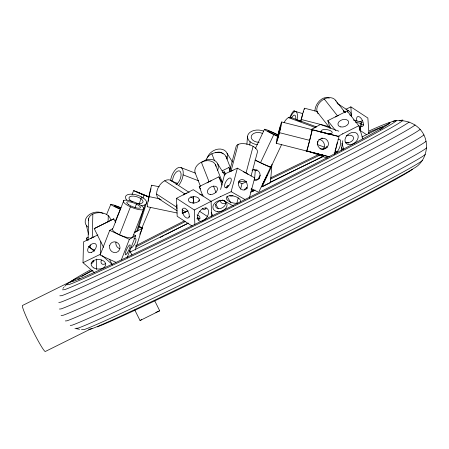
<?xml version="1.0" encoding="UTF-8"?>
<svg xmlns="http://www.w3.org/2000/svg" width="449" height="449" viewBox="0 0 449 449"><rect width="100%" height="100%" fill="white"/><g stroke="black" fill="none" stroke-linecap="round" stroke-linejoin="round"><path stroke-width="0.67" d="M94.279 272.543L83.009 262.682L83.508 241.871L97.904 234.911M88.077 240.26L88.593 218.758M90.17 247.702L90.238 244.924M92.27 237.633L92.842 214.055M96.445 269.479L96.698 259.079M100.834 241.719L100.531 254.201L83.009 262.682M108.114 221.885L108.265 215.643M246.883 144.432L247.545 136.249M249.79 145.134L250.065 141.727M253.719 189.949L253.606 191.313L250.991 189.113M254.594 179.039L255.251 170.856L253.741 169.582M271.937 164.216L270.455 182.631L262.631 186.661M317.785 141.166L317.241 144.505L324.431 147.154M341.212 150.404L342.789 140.728M88.588 329.201L91.018 329.044A184.623 4.187 -26.5 0 0 263.877 246.669A184.623 4.187 -26.5 0 0 417.957 165.535C426.415 157.981 428.896 145.061 423.895 134.891C418.339 123.621 404.942 118.631 393.004 121.32M328.629 156.712L305.982 150.948L306.942 151.027L312.369 129.688L339.017 136.474L334.438 154.473M359.492 128.094L360.676 123.441L361.967 122.24L353.312 120.012M359.935 130.221L361.967 122.24M220.594 189.512L224.702 174.044L237.381 168.151L254.673 177.916L249.318 198.093M229.383 171.888L236.112 146.542A11.006 5.124 14.9 0 1 247.938 144.309A11.006 5.124 14.9 0 1 257.423 152.059L251.053 176.07M231.044 171.097L238.122 144.415M220.352 196.701L231.134 191.689L237.381 168.151M236.814 203.313L238.239 197.936M240.563 189.192L241.989 183.809L246.428 181.75M246.03 173.033L253.113 146.357M139.173 204.244L141.502 196.915M136.625 231.42L145.094 204.766M146.615 202.634L138.146 229.282A11.006 4.877 17.6 0 1 134.896 232.021M135.25 250.014L142.103 228.457L138.477 226.504M133.016 236.853A11.006 2.935 21.3 0 1 120.848 235.422A11.006 2.935 21.3 0 1 112.901 228.53L109.724 230.376L100.099 255.088L115.921 262.311M113.154 227.879L123.817 200.518M119.541 234.855L130.451 206.843M135.026 207.713L136.547 203.801M121.241 260.145L129.351 239.334L135.699 235.641L133.864 234.799M132.528 237.487L143.439 209.475A11.006 2.935 21.3 0 0 131.473 201.158A11.006 2.935 21.3 0 0 125.973 204.357A11.006 2.935 21.3 0 0 143.439 209.475M127.084 257.754L135.699 235.641M106.559 214.577L110.824 204.374M115.247 221.363L120.046 209.879M132.051 194.468L133.656 190.629L134.122 190.786L144.281 194.911L142.945 198.11M139.302 226.683L141.935 227.896L150.477 207.432M139.762 234.288L142.412 227.935L139.241 226.61M255.346 148.653L264.495 129.278A11.006 0.819 25.3 0 1 277.634 134.644M260.504 162.723L273.789 134.599M274.491 134.649L275.08 133.398M259.011 191.639L270.444 167.443L271.735 166.248L262.064 186.717M271.089 166.848L281.719 144.348M62.989 288.359L63.865 287.349M64.746 286.344L66.059 284.829L68.882 284.644A184.623 4.187 -26.5 0 0 271.791 187.166A184.623 4.187 -26.5 0 0 388.638 123.009M66.615 284.458L71.61 281.096M103.562 247.371L94.211 228.614L113.704 218.859L115.747 222.603M113.872 218.848L94.211 228.614M69.46 282.651L74.478 279.435A184.623 4.187 -26.5 0 1 75.359 278.924M81.875 276.41L85.748 273.929A171.327 3.889 -26.5 0 1 91.338 270.747M380.011 129.553L382.778 127.78M134.745 309.911L140.043 320.541L141.682 319.587M154.72 300.774L159.709 310.781L140.043 320.541M311.376 129.402L320.507 124.463L338.799 131.203M134.189 232.739L142.103 228.457M337.934 136.417L342.806 133.785M192.11 226.066L177.175 216.283L176.496 198.312L193.272 189.663L211.081 201.326L211.653 216.53M182.563 213.499L187.957 210.721M176.496 198.312L194.305 209.975L211.081 201.326M255.251 170.856L257.058 169.93M86.887 240.131L86.382 238.127L88.195 237.212M330.071 127.92L327.809 120.674L347.139 110.937L358.785 125.737L362.899 138.904M342.576 133.909L358.785 125.737M222.132 170.856L228.889 167.499L230.197 169.767M222.423 172.669L224.264 171.754L225.735 174.1M202.976 196.174L199.21 186.599L218.871 176.839L222.322 182.726M210.912 201.393L220.74 196.51M92.965 270.494L22.45 305.5A25.688 1.97 63.6 0 0 32.407 329.88A25.688 1.97 63.6 0 0 45.366 351.466L92.034 328.298M130.036 252.097L188.462 223.091M197.257 218.725L198.514 218.102M250.654 192.217L255.054 190.034M261.335 186.919L322.904 156.353M361.855 137.018L389.496 123.301M345.932 109.247L350.865 106.868L367.86 118.02L368.915 133.628M359.84 121.892L362.309 120.702M155.831 312.47L157.285 311.786M157.762 311.567L159.709 310.781M383.003 127.089L381.33 127.202A171.327 3.889 -26.5 0 0 368.466 132.539M77.935 278.936L79.995 278.801M62.433 289.824L64.589 289.678A190.819 4.327 -26.5 0 0 265.398 193.424A190.819 4.327 -26.5 0 0 399.588 120.876M59.812 295.812L61.738 295.683A196.14 4.451 -26.5 0 0 245.384 208.173A196.14 4.451 -26.5 0 0 409.073 121.976M58.785 302.368L60.531 302.25A200.22 4.541 -26.5 0 0 247.994 212.916A200.22 4.541 -26.5 0 0 415.089 124.929M59.408 309.035L61.042 308.929A202.785 4.602 -26.5 0 0 250.907 218.45A202.785 4.602 -26.5 0 0 420.146 129.334M61.098 315.406L63.236 315.265A203.661 4.619 -26.5 0 0 253.926 224.393A203.661 4.619 -26.5 0 0 423.895 134.891M65.335 320.934L66.968 320.827A202.785 4.602 -26.5 0 0 256.839 230.348A202.785 4.602 -26.5 0 0 426.079 141.227M70.24 325.345L71.986 325.233A200.22 4.541 -26.5 0 0 259.455 235.899A200.22 4.541 -26.5 0 0 426.55 147.912M74.949 328.382L77.941 328.185A196.14 4.451 -26.5 0 0 261.587 240.675A196.14 4.451 -26.5 0 0 425.276 154.478M81.522 329.678L84.434 329.487A190.819 4.327 -26.5 0 0 263.097 244.346A190.819 4.327 -26.5 0 0 422.346 160.489M312.369 129.688L311.404 129.609L337.384 136.227M338.052 136.395L339.017 136.474M141.935 227.896L142.412 227.935M76.263 328.646L79.546 329.291M199.726 194.546L203.088 195.253M151.779 185.229L159.232 186.79M151.863 185.443A11.006 0.494 -78.2 0 0 148.928 196.578L159.771 198.851M147.334 206.748L177.153 212.994M197.386 217.956L200.074 218.517M329.358 134.122L330.515 134.386L329.521 134.111M325.778 133.224L327.13 133.566M320.35 154.563L325.093 155.724L314.513 153.03L318.958 154.209M281.691 121.96L311.887 129.649M279.458 132.668L309.658 140.357A11.006 0.477 -75.7 0 1 306.431 150.611M278.492 132.59L279.839 132.932M306.942 151.027L329.594 156.791M276.264 143.298L306.465 150.987M304.512 108.22L317.258 111.498M355.35 122.066L360.676 123.441M301.161 119.462L328.657 126.539M323.05 132.528L324.386 132.87M345.275 142.159L348.604 143.018M328.561 133.858L319.941 131.692L321.86 132.219M293.837 110.987L302.575 113.58M297.631 120.427L300.97 121.443M316.248 126.809L290.896 117.47A11.006 4.552 -69.8 0 0 284.021 122.639M288.376 117.61L315.03 127.426M334.881 151.004L337.496 151.964M308.244 151.15L327.186 158.132M170.547 180.7A11.006 5.405 -69 0 1 181.048 167.629L195.36 173.123M183.119 174.869L198.727 180.863M172.5 181.452L177.703 183.45M146.907 196.264L148.361 196.853M142.361 194.164L137.035 192.043L137.781 192.408M145.796 195.809L148.456 196.959M143.484 194.849L145.24 195.579M143.321 194.832L144.904 195.495M144.123 194.9L149.293 197.027M141.233 193.957L142.799 194.613M92.662 261.138L93.931 261.672M145.863 195.629L148.81 196.892M140.139 193.435L141.738 194.114M138.309 192.716L140.711 193.738M138.792 192.857L139.69 193.244M136.793 192.065L137.804 192.498M136.288 191.846L133.656 190.629M109.724 230.376L129.351 239.334M254.914 160.069L270.444 167.443M251.266 188.72L258.102 191.964M238.531 181.856L241.989 183.809M231.134 191.689L244.845 199.435M222.625 199.94L233.357 206.001M170.732 180.341L189.186 192.43M190.724 196.757L193.609 198.649M164.699 180.767L184.887 193.99M199.693 211.395L207.735 216.659M182.103 209.689L185.56 211.956M156.65 194.08L176.839 207.298M159.35 199.165L177.226 210.873M338.597 104.258L348.519 110.768M343.317 110.662L345.651 112.194M349.737 114.877L351.488 116.027L350.865 106.868M359.728 130.188L366.76 134.801M102.069 255.548L111.807 264.063M88.633 246.355L94.268 251.288M335.442 100.183L345.236 112.626M336.834 102.602L338.54 104.763M343.221 110.718L344.074 111.801M324.279 99.027L337.474 115.803M327.809 120.674L335.577 130.541M317.078 111.801L329.852 128.032M341.369 147.44L343.098 149.635M86.382 238.127L87.909 240.282M217.726 163.924L224.769 175.138M215.587 204.177L218.528 208.864M227.11 153.378L232.537 162.14M246.585 187.368L247.298 188.518M227.037 196.426L230.837 202.897M199.21 186.599L200.591 188.95M211.176 212.658L212.899 215.599M129.464 250.121L131.955 255.122M109.489 259.253L112.295 264.882M224.264 171.754L225.331 174.251M215.324 164.373L222.502 182.597M218.871 176.839L222.137 185.134M213.477 186.077L216.042 192.587M201.348 162.19L209.038 181.722M200.529 186.498L195.657 174.133A11.006 8.144 -21.5 0 1 202.667 161.612A11.006 8.144 -21.5 0 1 216.059 166.366M225.937 156.297L230.657 168.465M228.889 167.499L230.113 170.648M211.855 153.799L214.588 160.849M347.139 110.937L347.554 112.25M341.925 143.377L343.771 149.304M86.36 225.449L88.593 234.271M194.305 209.975L194.855 224.489M193.53 196.572L193.788 203.487M369.218 130.883A177.972 4.035 -26.5 0 1 232.234 205.872A177.972 4.035 -26.5 0 1 90.255 269.967M135.34 246.024A177.972 4.035 -26.5 0 1 184.107 221.026M270.741 177.81A177.972 4.035 -26.5 0 1 318.476 154.624M135.519 247.13A171.327 3.889 -26.5 0 1 185.117 221.671M270.523 179.067A171.327 3.889 -26.5 0 1 320.232 154.961M160.175 237.454A165.131 3.749 -26.5 0 1 163.436 235.776M164.749 235.102A165.131 3.749 -26.5 0 1 166.068 234.429M166.725 234.092A165.131 3.749 -26.5 0 1 187.407 223.551M196.898 218.747A165.131 3.749 -26.5 0 1 198.172 218.102M251.182 191.611A165.131 3.749 -26.5 0 1 253.702 190.365M270.534 182.081A165.131 3.749 -26.5 0 1 313.621 161.163M314.199 160.882A165.131 3.749 -26.5 0 1 323.69 156.353M412.412 169.262A177.972 4.035 -26.5 0 1 263.883 247.478A177.972 4.035 -26.5 0 1 97.242 326.883M326.878 146.251A5.506 5.5 -85.4 0 1 319.873 148.742M321.338 138.208A5.506 5.5 -85.4 0 1 322.775 138.219M311.673 130.002A11.006 0.477 -75.7 0 1 309.658 140.357M337.233 142.546A7.341 0.32 -75.7 0 1 337.003 143.568M336.879 144.118A7.341 0.32 -75.7 0 1 336.598 145.285M336.453 145.891A7.341 0.32 -75.7 0 1 336.144 147.126M335.987 147.743A7.341 0.32 -75.7 0 1 335.661 148.967M335.504 149.556A7.341 0.32 -75.7 0 1 335.195 150.679M318.049 113.676A11.006 8.026 -38.2 0 1 322.438 100.133A11.006 8.026 -38.2 0 1 336.004 101.07M330.138 128.049A11.006 8.026 -38.2 0 1 329.981 126.938M335.521 116.993A11.006 8.026 -38.2 0 1 338.759 115.236M346.656 135.716A5.506 3.631 -17.3 0 1 353.571 138.455A5.506 3.631 -17.3 0 1 345.719 142.726M328.505 133.757A5.506 4.541 61.6 0 1 330.924 133.645M318.723 139.443A5.506 4.541 61.6 0 1 323.948 143.169A5.506 4.541 61.6 0 1 322.837 149.225M314.053 128.094A11.006 4.552 -69.8 0 1 316.393 127M338.002 139.431A7.341 3.031 -69.8 0 1 340.162 145.931A7.341 3.031 -69.8 0 1 334.146 152.885M322.388 132.421A5.506 2.127 9.3 0 1 324.391 129.497A5.506 2.127 9.3 0 1 332.019 131.883A5.506 2.127 9.3 0 1 327.366 133.982M207.084 182.889A11.006 8.144 -21.5 0 1 211.176 180.857M223.877 200.45A5.506 3.682 -30.4 0 1 223.018 207.359A5.506 3.682 -30.4 0 1 215.621 206.018A5.506 3.682 -30.4 0 1 222.732 200.243M120.31 209.245A11.006 0.808 22.7 0 1 110.808 204.39A11.006 0.808 22.7 0 1 121.09 207.814M120.528 209.043A7.341 0.539 22.7 0 1 114.192 205.816A7.341 0.539 22.7 0 1 120.809 207.994M126.747 199.996A11.006 4.877 17.6 0 1 130.912 194.159A11.006 4.877 17.6 0 1 145.302 199.754A11.006 4.877 17.6 0 1 141.138 205.597M132.371 201.854A7.341 3.25 17.6 0 1 131.434 196.162A7.341 3.25 17.6 0 1 142.563 200.243A7.341 3.25 17.6 0 1 136.496 203.363M133.954 238.75A5.506 1.942 -61.7 0 1 135.446 242.224A5.506 1.942 -61.7 0 1 130.496 248.101M290.121 117.964A11.006 3.76 -73.1 0 1 295.835 111.621A11.006 3.76 -73.1 0 1 296.963 120.225M291.519 118.143A7.341 2.509 -73.1 0 1 295.768 119.114M207.275 157.953A11.006 8.469 -31.8 0 1 220.324 149.034A11.006 8.469 -31.8 0 1 227.082 159.165M215.66 152.761A7.341 5.646 -31.8 0 1 223.041 153.76M252.029 170.289A5.506 5.489 47.1 0 1 259.988 173.875A5.506 5.489 47.1 0 1 254.488 180.627M259.707 177.939A5.506 5.489 47.1 0 1 254.364 179.196M270.915 166.528A11.006 0.819 25.3 0 1 266.689 165.473A11.006 0.819 25.3 0 1 255.621 160.282M277.645 136.361A11.006 0.819 25.3 0 1 264.478 129.329M277.375 135.918A7.341 0.544 25.3 0 1 267.812 130.85A7.341 0.544 25.3 0 1 278.122 135.228M147.575 206.226A11.006 0.494 -78.2 0 1 148.928 196.578M148.215 201.337A7.341 0.331 -78.2 0 1 148.366 200.422M148.552 199.378A7.341 0.331 -78.2 0 1 149.803 193.311M149.932 192.744A7.341 0.331 -78.2 0 1 150.191 191.678M150.308 191.195A7.341 0.331 -78.2 0 1 150.628 189.972M150.881 189.158A7.341 0.331 -78.2 0 1 151.094 188.956M206.063 207.46A5.506 2.834 62.7 0 1 202.145 208.566M198.969 201.494A5.506 2.834 62.7 0 1 199.625 199.85M193.238 196.471A11.006 6.976 -56.8 0 1 192.89 203.071M187.721 210.53A11.006 6.976 -56.8 0 1 181.985 212.944M177.063 208.97A11.006 6.976 -56.8 0 1 177.035 204.823M183.254 195.006A11.006 6.976 -56.8 0 1 187.065 193.177M161.14 199.698A11.006 6.976 -56.8 0 1 158.867 186.458A11.006 6.976 -56.8 0 1 172.13 181.519M200.434 221.262A7.341 4.653 -56.8 0 1 199.266 211.9A7.341 4.653 -56.8 0 1 208.207 209.879A7.341 4.653 -56.8 0 1 203.257 220.627M202.768 220.852A7.341 4.653 -56.8 0 1 201.803 221.166M197.077 214.925A5.506 3.177 -2.2 0 1 198.469 219.87M189.113 217.193A5.506 3.177 -2.2 0 1 189.624 216.401M232.964 195.455A5.506 4.254 65.1 0 1 229.635 195.719M226.06 187.749A5.506 4.254 65.1 0 1 228.496 185.493M246.394 181.458A11.006 5.124 14.9 0 1 239.076 181.11M230.073 171.681A11.006 5.124 14.9 0 1 232.975 170.502M243.577 171.872A11.006 5.124 14.9 0 1 248.05 174.397M237.908 203.173A7.341 3.418 14.9 0 1 226.666 199.261A7.341 3.418 14.9 0 1 233.592 196.045A7.341 3.418 14.9 0 1 240.097 202.157M244.335 189.714A5.506 2.38 -60.5 0 1 246.922 187.755M205.715 160.562A11.006 8.469 -21.2 0 1 216.643 152.402A11.006 8.469 -21.2 0 1 226.7 158.368M224.921 201.169A7.341 5.646 -21.2 0 1 224.062 200.557M201.999 162.235A11.006 8.778 -32.1 0 1 214.414 160.377A11.006 8.778 -32.1 0 1 217.574 170.48M227.817 185.807A11.006 8.778 -32.1 0 1 226.638 188.204M225.639 203.391A5.506 3.295 -23.2 0 1 220.779 200.181M356.933 121.191A5.506 2.7 64.2 0 1 358.729 116.583A5.506 2.7 64.2 0 1 363.258 122.891A5.506 2.7 64.2 0 1 360.67 126.399M314.929 111.116A11.006 7.42 -56.7 0 1 319.969 100.447A11.006 7.42 -56.7 0 1 329.257 98.129M347.296 110.302A11.006 7.42 -56.7 0 1 351.488 116.027M361.423 124.665A7.341 4.945 -56.7 0 1 363.623 125.069M289.953 117.251A11.006 2.823 -73.5 0 1 294.645 110.83M257.524 144.662A11.006 7.336 4.6 0 1 247.943 134.852A11.006 7.336 4.6 0 1 263.574 131.097M259.124 142.294A7.341 4.888 4.6 0 1 251.412 135.794A7.341 4.888 4.6 0 1 262.699 133.561M258.703 178.449A5.506 3.003 -49.9 0 1 260.184 175.284M181.048 167.629A11.006 5.405 -69 0 1 178.898 185.022M172.573 181.396A7.341 3.603 -69 0 1 176.917 171.529A7.341 3.603 -69 0 1 181.076 175.262A7.341 3.603 -69 0 1 176.002 184.477M87.976 227.093A11.006 8.351 -14.2 0 1 88.212 215.503A11.006 8.351 -14.2 0 1 103.051 213.393M93.224 260.358A5.506 2.571 64.2 0 1 91.164 263.086M88.582 220.639A11.006 7.201 1.4 0 1 99.072 212.674A11.006 7.201 1.4 0 1 110.493 220.38M94.672 250.048A11.006 7.201 1.4 0 1 89.037 246.479M90.687 238.576A11.006 7.201 1.4 0 1 94.11 236.92M105.728 263.597A5.506 3.272 -48.8 0 1 101.367 259.965M119.911 248.74A5.506 5.192 59.8 0 1 115.937 242.05M347.969 135.054A5.506 5.489 47.1 0 1 346.723 135.755M300.611 121.668A11.006 0.477 -75.6 0 1 303.619 110.606A11.006 0.477 -75.6 0 1 304.473 109.343M300.925 121.084A7.341 0.32 -75.6 0 1 302.34 115.662M302.491 115.124A7.341 0.32 -75.6 0 1 302.778 114.13M303.44 112.11A7.341 0.32 -75.6 0 1 303.664 111.908M359.587 128.751A7.341 0.32 -75.6 0 1 359.89 129.593M262.929 183.983L267.593 174.291L262.929 183.983M327.315 147.132A5.506 5.5 -85.4 0 0 323.74 138.298A5.506 5.5 -85.4 0 0 317.886 145.818A5.506 5.5 -85.4 0 0 327.315 147.132M277.398 140.2A11.006 0.477 -75.7 0 0 281.719 122.336A11.006 0.477 -75.7 0 0 277.808 135.351A11.006 0.477 -75.7 0 0 277.398 140.2M277.925 137.675A7.341 0.32 -75.7 0 0 280.805 125.765A7.341 0.32 -75.7 0 0 278.2 134.442A7.341 0.32 -75.7 0 0 277.925 137.675M351.511 144.438A7.341 5.349 -38.2 0 0 357.387 134.01A7.341 5.349 -38.2 0 0 345.87 137.08A7.341 5.349 -38.2 0 0 351.511 144.438M340.785 126.921A5.506 3.631 -17.3 0 0 348.66 122.167A5.506 3.631 -17.3 0 0 340.449 120.534A5.506 3.631 -17.3 0 0 340.785 126.921M217.288 211.642A7.341 5.427 -21.5 0 0 227.014 204.087A7.341 5.427 -21.5 0 0 215.604 202.308A7.341 5.427 -21.5 0 0 217.288 211.642M210.424 194.552A5.506 3.682 -30.4 0 0 217.496 188.44A5.506 3.682 -30.4 0 0 209.38 188.013A5.506 3.682 -30.4 0 0 210.424 194.552M182.221 211.305A5.506 2.834 62.7 0 0 187.985 218.13A5.506 2.834 62.7 0 0 187.014 209.952A5.506 2.834 62.7 0 0 182.221 211.305M190.017 202.224A5.506 3.177 -2.2 0 0 199.143 200.417A5.506 3.177 -2.2 0 0 192.211 196.814A5.506 3.177 -2.2 0 0 190.017 202.224M238.441 183.097A5.506 4.254 65.1 0 0 244.626 190.006A5.506 4.254 65.1 0 0 245.642 181.306A5.506 4.254 65.1 0 0 238.441 183.097M227.907 186.717A5.506 2.38 -60.5 0 0 230.876 178.27A5.506 2.38 -60.5 0 0 224.971 183.613A5.506 2.38 -60.5 0 0 227.907 186.717M93.936 268.002A7.341 4.804 1.4 0 0 105.7 265.017A7.341 4.804 1.4 0 0 95.654 259.786A7.341 4.804 1.4 0 0 93.936 268.002M91.265 252.473A5.506 3.272 -48.8 0 0 96.137 244.548A5.506 3.272 -48.8 0 0 88.661 247.09A5.506 3.272 -48.8 0 0 91.265 252.473M109.584 245.743A5.506 5.192 59.8 0 0 116.285 252.467A5.506 5.192 59.8 0 0 118.3 243.42A5.506 5.192 59.8 0 0 109.584 245.743M128.521 204.57A7.341 1.959 21.3 0 0 140.167 207.982A7.341 1.959 21.3 0 0 132.191 202.437A7.341 1.959 21.3 0 0 128.521 204.57M127.202 253.124A5.506 1.106 -65.5 0 0 130.081 244.901A5.506 1.106 -65.5 0 0 125.849 251.502A5.506 1.106 -65.5 0 0 127.202 253.124"/></g></svg>
